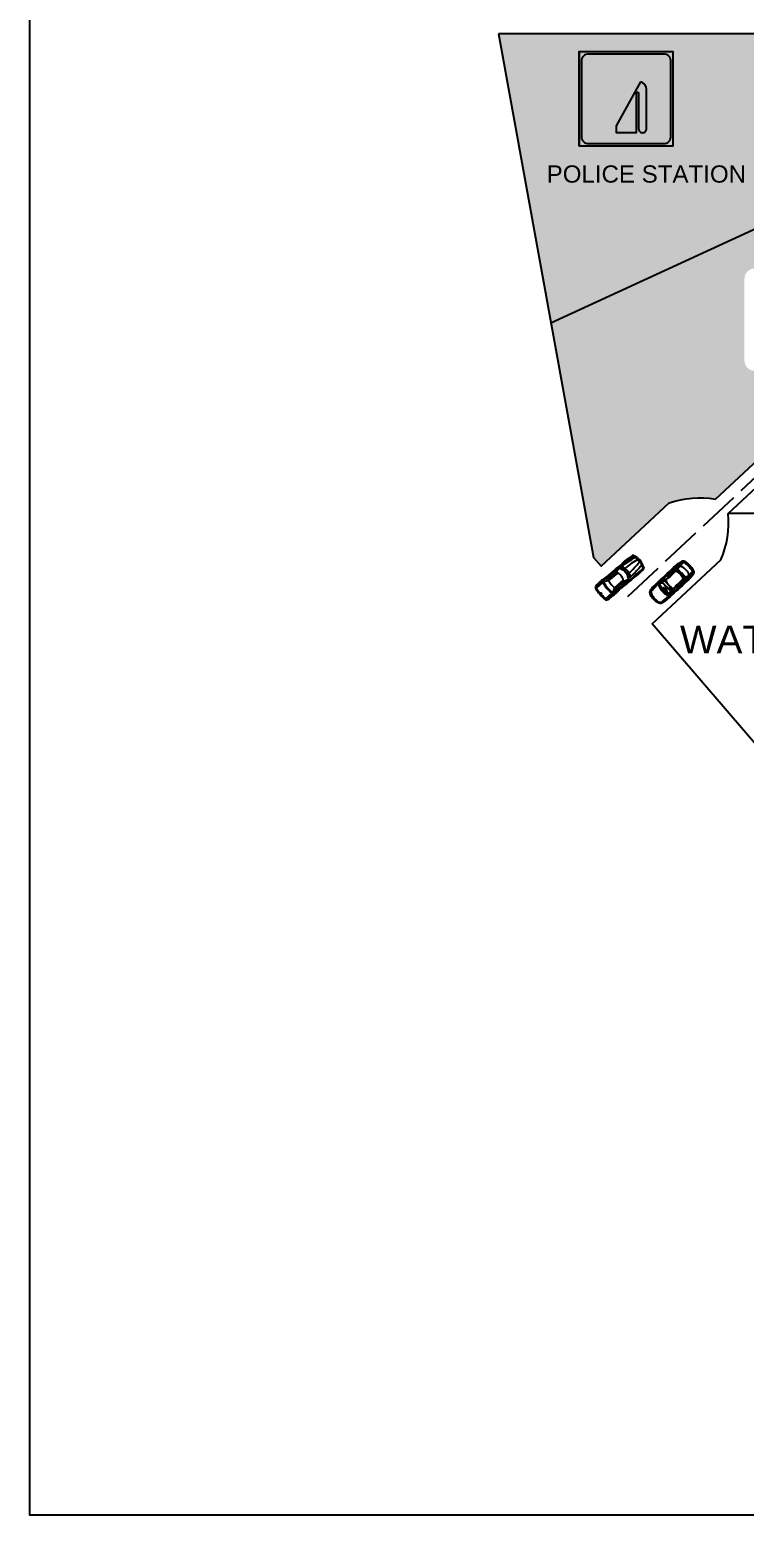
# Model space of a CAD drawing. Header units: metres. Extents: x 368 to 3789, y -155 to 1148.
# Drawn here: x 639.1 to 804.9, y 398.7 to 743.3 of the extents above; entities that cross this region are included whole.
import ezdxf

# ---------------------------------------------------------------- set-up
doc = ezdxf.new("R2010")
doc.units = ezdxf.units.M
doc.linetypes.add('ACAD_ISO02W100', pattern=[15, 12, -3])
doc.layers.add('freecads.com', color=7, linetype='Continuous')
doc.styles.get("Standard").update_dxf_attribs({"font": 'arial.ttf'})

# ---------------------------------------------------------------- blocks, each defined once
blk = doc.blocks.new('background')
h = blk.add_hatch(color=256)
h.dxf.hatch_style = 1
edge = h.paths.add_edge_path(flags=16)
edge.add_line((-180, 5), (-20, 5))
edge.add_arc((-20, 20), 15, 270, 360)
edge.add_line((-5, 20), (-5, 180))
edge.add_arc((-20, 180), 15, 0, 90)
edge.add_line((-20, 195), (-180, 195))
edge.add_arc((-180, 180), 15, 90, 180)
edge.add_line((-195, 180), (-195, 20))
edge.add_arc((-180, 20), 15, 180, 270)
h.paths.add_polyline_path([(-200, 0), (0, 0), (0, 200), (-200, 200)])
at = {"true_color": 0xddd5c5}
h = blk.add_hatch(color=254, dxfattribs=at)
h.dxf.hatch_style = 1
edge = h.paths.add_edge_path()
edge.add_line((-180, 5), (-20, 5))
edge.add_arc((-20, 20), 15, 270, 360)
edge.add_line((-5, 20), (-5, 180))
edge.add_arc((-20, 180), 15, 0, 90)
edge.add_line((-20, 195), (-180, 195))
edge.add_arc((-180, 180), 15, 90, 180)
edge.add_line((-195, 180), (-195, 20))
edge.add_arc((-180, 20), 15, 180, 270)
blk.add_lwpolyline([(-200, 0), (0, 0), (0, 200), (-200, 200)], close=True)
blk.add_lwpolyline([(-180, 5), (-20, 5, 0.414214), (-5, 20), (-5, 180, 0.414214), (-20, 195), (-180, 195, 0.414214), (-195, 180), (-195, 20, 0.414214)], format="xyb", close=True)

msp = doc.modelspace()

# ---------------------------------------------------------------- hatches: boundary and pattern name
at = {"true_color": 0x00b699}
h = msp.add_hatch(color=122, dxfattribs=at)
h.dxf.hatch_style = 1
h.paths.add_polyline_path([(927.71, 732.97, -0.283156), (910.6, 732.86), (865.73, 691.11, 0.343148), (959.92, 681.4)])
h.paths.add_polyline_path([(929.36, 692.49), (903.76, 692.49), (903.76, 718.09), (929.36, 718.09)], flags=16)
h.paths.add_polyline_path([(928.72, 695.05, -0.414214), (926.8, 693.13), (906.32, 693.13, -0.414214), (904.4, 695.05), (904.4, 715.53, -0.414214), (906.32, 717.45), (926.8, 717.45, -0.414214), (928.72, 715.53)], flags=0)
h.paths.add_polyline_path([(925.86, 698.22), (907.26, 698.22), (907.26, 712.36), (925.86, 712.36)], flags=0)
h.paths.add_polyline_path([(924.84, 699.97), (919.52, 705.29), (924.84, 710.61)], flags=0)
h.paths.add_polyline_path([(924.11, 699.24), (909.01, 699.24), (914.9, 705.14, 0.755203), (917.77, 703.54), (918.79, 704.57)], flags=0)
h.paths.add_polyline_path([(1052.37, 742.35), (1000.06, 742.35, -0.131841), (986.95, 702.4), (1040.35, 666.29)])
h.paths.add_polyline_path([(1015.32, 698.58), (1015.32, 722.55), (1039.45, 722.55), (1039.45, 698.58)], flags=16)
h.paths.add_polyline_path([(1030.47, 706.97), (1030.98, 707.18), (1031.13, 707.3)], flags=0)
h.paths.add_polyline_path([(1028.78, 704.15), (1028.75, 704.02), (1028.87, 703.86)], flags=0)
h.paths.add_polyline_path([(1032.02, 705.85), (1031.93, 706.19), (1032.12, 706.24), (1032.1, 706.37), (1032.12, 706.24), (1032.45, 706.32), (1032.14, 705.77)], flags=0)
h.paths.add_polyline_path([(1030.21, 706.24), (1030.19, 706.19), (1030.22, 706.19)], flags=0)
h.paths.add_polyline_path([(1025.18, 703.71), (1025.15, 703.67), (1025.24, 703.72)], flags=0)
h.paths.add_polyline_path([(1027.32, 704.9), (1027.71, 705.59), (1027.6, 705.59)], flags=0)
h.paths.add_polyline_path([(1026.61, 705.29), (1027.19, 705.59), (1025.84, 704.48), (1026.08, 705.37)], flags=0)
h.paths.add_polyline_path([(1025.21, 706.15), (1024.74, 706.15), (1026.03, 706.8)], flags=0)
h.paths.add_polyline_path([(1024.83, 708.13), (1024.68, 708.14), (1024.62, 708.09)], flags=0)
h.paths.add_polyline_path([(1024.74, 707.61), (1024.78, 707.82), (1024.8, 707.91), (1026.34, 708.31), (1024.65, 706.93), (1024.75, 707.61)], flags=0)
h.paths.add_polyline_path([(1027.02, 709.25), (1026.45, 708.39), (1026.85, 708.78)], flags=0)
h.paths.add_polyline_path([(1025, 706.8), (1024.61, 706.63), (1024.6, 706.62), (1025.12, 706.68), (1025.19, 706.74)], flags=0)
h.paths.add_polyline_path([(1031.95, 708.52), (1031.36, 709.08), (1030.94, 709.08), (1030.85, 709.06), (1031.28, 708.52), (1031.82, 708.44)], flags=0)
h.paths.add_polyline_path([(1028.23, 711.88), (1028.23, 711.57), (1028.97, 712.12)], flags=0)
h.paths.add_polyline_path([(1025.77, 713.03), (1025.7, 712.81), (1026.37, 713.07)], flags=0)
h.paths.add_polyline_path([(1029.54, 713.52), (1029.5, 713.74), (1028.82, 713.25)], flags=0)
h.paths.add_polyline_path([(1028.53, 711.95), (1028.72, 712.6), (1028.49, 712.4)], flags=0)
h.paths.add_polyline_path([(1028.57, 710.65), (1028.47, 710.61), (1028.59, 710.51)], flags=0)
h.paths.add_polyline_path([(1030.25, 711.1), (1030.46, 710.47), (1031.07, 710.37)], flags=0)
h.paths.add_polyline_path([(1025.66, 709.55), (1025.6, 709.54), (1025.23, 709.32), (1025.66, 709), (1026.2, 709.59), (1025.1, 708.72), (1025.11, 708.72)], flags=0)
h.paths.add_polyline_path([(1029.69, 711.23), (1031.2, 711.32), (1031.28, 711.27), (1032.02, 711.05), (1032.53, 710.97), (1030.5, 710.57)], flags=0)
h.paths.add_polyline_path([(1030.44, 712.44), (1030.37, 712.48), (1030.42, 712.44)], flags=0)
h.paths.add_polyline_path([(1025.75, 710.11), (1025.82, 710.42), (1025.51, 710.3), (1025.3, 709.97), (1025.56, 710.64), (1025.37, 710.56), (1025.11, 710.15), (1024.47, 709.91), (1024.5, 709.94), (1024.91, 710.97), (1023.88, 710.24), (1024.22, 710.84), (1024.22, 710.89), (1024.35, 710.67), (1024.49, 710.67), (1026.34, 711.99), (1026.23, 711.2)], flags=0)
h.paths.add_polyline_path([(1031.62, 714.6), (1031.15, 714.74), (1031.03, 714.6), (1030.99, 714.78), (1030.7, 714.87), (1030.17, 714.29), (1030.17, 714.73), (1029.46, 714.67), (1028.2, 713.86), (1029, 715.37), (1029.84, 715.12), (1030.74, 715.93), (1030.99, 714.78), (1031.15, 714.74), (1031.18, 714.78)], flags=0)
h.paths.add_polyline_path([(1025.96, 714.15), (1026.04, 714.58), (1025.98, 714.57), (1025.81, 714.3)], flags=0)
h.paths.add_polyline_path([(1027.97, 715.57), (1027.92, 715.51), (1027.91, 715.49), (1027.95, 715.42)], flags=0)
h.paths.add_polyline_path([(1028.76, 716.79), (1029.66, 716.17), (1029.37, 717.12), (1030.41, 716.06), (1030.31, 716.49), (1030.83, 716.42), (1030.62, 716.31), (1029.56, 715.06)], flags=0)
h.paths.add_polyline_path([(1027.86, 715.98), (1027.55, 715.94), (1026.21, 715.66), (1026.35, 715.87), (1026.44, 716.35), (1026.91, 716.56), (1027.08, 716.95), (1027.05, 716.91), (1027.45, 716.46), (1028.23, 716.68), (1028.34, 717.5), (1028.5, 716.06), (1028.14, 716.01), (1028.09, 715.71)], flags=0)
h.paths.add_polyline_path([(1030.02, 717.76), (1029.61, 717.99), (1029.46, 717.72), (1029.27, 718.24), (1029.37, 718.2), (1031.05, 717.93), (1030.95, 717.91), (1030.42, 717.1), (1030.4, 717.21)], flags=0)
h.paths.add_polyline_path([(747.86, 742.35), (760.05, 675.31), (844.74, 714.33, -0.089486), (838.07, 742.35)])
h.paths.add_polyline_path([(788.43, 716.37), (766.57, 716.37), (766.57, 738.23), (788.43, 738.23)], flags=16)
h.paths.add_polyline_path([(787.88, 718.56, -0.414214), (786.24, 716.92), (768.76, 716.92, -0.414214), (767.12, 718.56), (767.12, 736.04, -0.414214), (768.76, 737.68), (786.24, 737.68, -0.414214), (787.88, 736.04)], flags=0)
h.paths.add_polyline_path([(782.23, 720.36, -0.414214), (781.32, 719.45), (779.89, 719.45), (779.89, 719.51), (775.18, 719.51), (775.18, 721.02), (780.83, 731.24, -0.346467), (782.23, 729.47)], flags=0)
h.paths.add_polyline_path([(899.34, 680.38), (940.22, 680.38), (940.22, 686.59), (899.34, 686.59)], flags=24)
h.paths.add_polyline_path([(1012.68, 726.34), (1031.45, 726.34), (1031.45, 732.34), (1012.68, 732.34)], flags=24)
h.paths.add_polyline_path([(758.03, 706.75), (807.92, 706.75), (807.92, 712.96), (758.03, 712.96)], flags=24)
h = msp.add_hatch(color=256)
h.dxf.hatch_style = 1
edge = h.paths.add_edge_path()
edge.add_line((780.83, 731.24), (775.18, 721.02))
edge.add_line((775.18, 721.02), (775.18, 719.51))
edge.add_line((775.18, 719.51), (779.89, 719.51))
edge.add_line((779.89, 719.51), (779.89, 728.57))
edge.add_arc((780.15, 728.56), 0.258, 3.8041, 176.1959, ccw=False)
edge.add_line((780.41, 728.57), (780.41, 720.36))
edge.add_arc((781.32, 720.36), 0.911, 180, 270)
edge.add_line((781.32, 719.45), (781.32, 719.45))
edge.add_arc((781.32, 720.36), 0.909, 270, 360)
edge.add_line((782.23, 720.36), (782.23, 729.47))
edge.add_arc((780.4, 729.47), 1.82, 0, 76.438)
at = {"true_color": 0xb6b7b4}
h = msp.add_hatch(color=253, dxfattribs=at)
h.dxf.hatch_style = 1
h.paths.add_polyline_path([(760.05, 675.31), (769.95, 620.86), (771.69, 618.86), (787.47, 633.54, -0.129683), (798.24, 634.42), (849.16, 681.78), (859.67, 691.56, -0.084541), (844.74, 714.33)])
h.paths.add_polyline_path([(804.96, 666.57), (804.96, 685.58, -0.414214), (807.34, 687.95), (826.35, 687.95, -0.414214), (828.72, 685.58), (828.72, 666.57, -0.414214), (826.35, 664.19), (807.34, 664.19, -0.414214)], flags=16)
h.paths.add_polyline_path([(807.34, 667.76), (807.34, 684.39, -0.414214), (808.53, 685.58), (825.16, 685.58, -0.414214), (826.35, 684.39), (826.35, 667.76, -0.414214), (825.16, 666.57), (808.53, 666.57, -0.414214)], flags=0)
h.paths.add_polyline_path([(814.06, 683.28), (814.06, 679.95), (815.01, 679.95), (815.01, 683.28)], flags=0)
h.paths.add_polyline_path([(813.58, 683.28), (813.58, 679.95), (812.16, 677.58), (815.48, 677.58), (815.48, 683.28)], flags=0)
h.paths.add_polyline_path([(806.39, 688.3), (856.32, 688.3), (856.32, 696.06), (806.39, 696.06)], flags=24)

# ---------------------------------------------------------------- linework, layer by layer
at = {"linetype": 'ACAD_ISO02W100', "ltscale": 0.8}
msp.add_line((777.9, 611.87), (908.91, 734.04), dxfattribs=at)
msp.add_line((760.05, 675.31), (844.74, 714.33))
for points in [[(2219.89, 1085.16), (2803.98, 1085.16), (2803.98, 398.67), (639.14, 398.67), (639.14, 1085.16), (1370.61, 1085.16)], [(991.37, 631.06), (801.16, 631.06), (815.44, 644.33), (983.08, 644.33), (1015.72, 592.09), (945.89, 592.09), (945.89, 631.06)]]:
    msp.add_lwpolyline(points)
msp.add_lwpolyline([(798.24, 634.42), (849.16, 681.78), (859.67, 691.56, -0.175354), (838.07, 742.35), (747.86, 742.35)], format="xyb")
at = {"elevation": 845.66}
for points in [[(747.86, 742.35), (769.95, 620.86), (771.69, 618.86), (787.47, 633.54, -0.129696), (798.24, 634.42)], [(957.08, 539), (897.06, 505.15), (811.27, 573.15), (783.55, 605.52), (799.51, 620.38, 0.129696), (801.16, 631.06), (801.16, 631.06)]]:
    msp.add_lwpolyline(points, format="xyb", dxfattribs=at)
msp.add_lwpolyline([(766.57, 716.37), (788.43, 716.37), (788.43, 738.23), (766.57, 738.23)], close=True)
msp.add_lwpolyline([(780.83, 731.24), (775.18, 721.02), (775.18, 719.51), (779.89, 719.51), (779.89, 728.57, -0.935717), (780.41, 728.57), (780.41, 720.36, 0.414214), (781.32, 719.45), (781.32, 719.45, 0.414214), (782.23, 720.36), (782.23, 729.47, 0.346467)], format="xyb", close=True)
at = {"layer": 'freecads.com'}
for p, q in [((775.47, 617.27), (773.45, 615.57)), ((775.26, 617.59), (775.76, 618.36)), ((776.07, 618.3), (776.82, 618.06)), ((776.45, 618.79), (776.13, 618.51)), ((776.55, 618.74), (776.28, 618.51)), ((776.64, 618.7), (776.37, 618.47)), ((776.81, 618.58), (776.58, 618.38)), ((776.97, 618.45), (776.78, 618.28)), ((777.06, 618.37), (776.85, 618.18)), ((777.13, 618.29), (776.94, 618.12)), ((777.7, 619.73), (778.18, 620.02)), ((778.1, 617.18), (777.9, 617.01)), ((778.16, 617.1), (777.95, 616.91)), ((778.23, 617), (778.04, 616.83)), ((780.93, 617.69), (781.42, 618.25)), ((781.17, 617.82), (781.61, 618.36)), ((789.45, 618.24), (790.43, 617.2)), ((791.29, 616.27), (790.32, 617.31)), ((791.03, 619.7), (791.2, 619.76)), ((792.86, 617.74), (792.92, 617.9)), ((772.04, 615.03), (770.64, 613.76)), ((776.85, 615.63), (774.78, 613.88)), ((777.98, 616.1), (777.85, 616.87)), ((778.29, 616.91), (778.07, 616.72)), ((778.33, 616.82), (778.11, 616.62)), ((778.38, 616.72), (778.15, 616.52)), ((778.44, 616.63), (778.17, 616.4)), ((778.5, 616.43), (778.17, 616.15)), ((778.46, 616.54), (778.19, 616.31)), ((785.66, 615.52), (785.59, 615.8)), ((785.59, 615.46), (785.66, 615.52)), ((785.64, 615.46), (785.59, 615.46)), ((785.88, 615.23), (786.63, 614.29)), ((787.19, 616.32), (787.54, 616.66)), ((787.63, 613.7), (787.46, 613.55)), ((789.21, 614.15), (789.57, 614.47)), ((774.11, 612.51), (772.79, 611.38)), ((787.93, 613.41), (787.75, 613.24))]:
    msp.add_line(p, q, dxfattribs=at)
for points in [[(781.15, 619.15, -0.03528), (778.56, 616.48, 0.164479), (776.46, 618.91, -0.003203), (779.59, 620.95)], [(781.45, 618.51, 0.056777), (780.52, 620.23, 0.066296), (779.29, 621.2)], [(777.12, 615.47), (777.99, 615.78, 0.344519), (777.79, 616.97), (776.75, 618.12, 0.327553), (775.71, 618.31)], [(771.62, 615.3, 0.10394), (770.38, 614.1, 0.277319), (770.38, 613.82)], [(772.36, 615.09, 0.108024), (774.21, 612.87, 0.392166), (774.74, 612.96)], [(775.64, 614.1), (775.89, 613.81), (774.97, 613.1, -0.781305), (774.93, 613.13), (775.26, 613.85), (776.89, 615.18), (777.82, 615.47)]]:
    msp.add_lwpolyline(points, format="xyb", dxfattribs=at)
for points in [[(779.32, 621.33), (780.05, 620.87), (780.27, 620.5)], [(780.18, 620.67), (780.73, 620.3), (781.07, 619.65)], [(775.36, 617.98), (774.97, 617.2), (773.92, 616.29), (773.73, 616.6), (775.36, 618.01), (775.43, 617.92)], [(775.58, 618.15), (775.1, 618.36), (775.05, 618.27), (775.41, 617.95)], [(781.65, 618.58), (781.25, 619.49), (780.82, 619.79)], [(777.72, 615.38), (775.95, 613.85), (775.67, 614.19)]]:
    msp.add_lwpolyline(points, dxfattribs=at)
for points in [[(777.27, 617.8), (776.46, 618.23), (777.22, 617.71, 1.469631)], [(777.97, 616.5), (777.65, 617.36, 1.469631), (777.56, 617.32)], [(773.86, 616.27), (773.59, 616.06), (772.98, 615.84, -0.82026), (772.96, 615.88), (773.68, 616.54)]]:
    msp.add_lwpolyline(points, format="xyb", close=True, dxfattribs=at)
for centre, radius, start, end in [((836.25, 545.58), 94.94, 127.1982, 129.9963), ((829.52, 553.01), 84.8, 126.6044, 129.6969), ((780.43, 616.02), 5.2, 114.4708, 139.146), ((790.51, 602.76), 20.46, 120.1265, 130.4055), ((778.51, 620.76), 0.29, 117.4136, 190.0097), ((779.06, 620.93), 0.349, 47.9698, 136.4781), ((779.1, 620.93), 0.456, 61.5351, 119.0291), ((836.25, 545.58), 94.94, 130.087, 133.7877), ((829.52, 553.01), 84.8, 129.8281, 133.9606), ((721.65, 681.35), 86.98, 306.1794, 313.0026), ((710.63, 694.38), 103.86, 306.9412, 312.8791), ((774.95, 617.22), 0.0266, 310.91, 333.4735), ((775.37, 617.53), 0.125, 138.4472, 242.9068), ((774.29, 614.89), 2.72, 14.5237, 67.9897), ((776.1, 617.02), 1.29, 69.0851, 108.2862), ((735.96, 660.66), 60.55, 314.2002, 317.6499), ((776.93, 620.64), 5.01, 300.6295, 323.4842), ((780.91, 618.09), 0.369, 278.4159, 314.5366), ((781.21, 618.41), 0.267, 318.8574, 35.8587), ((781.43, 618.5), 0.235, 306.0868, 34.8313), ((779.35, 619.1), 10.42, 210.5842, 230.0948), ((770.97, 613.93), 0.418, 156.8017, 200.2444), ((770.97, 613.93), 0.418, 142.4455, 147.7533), ((779.82, 619.91), 11.1, 214.1155, 230.3328), ((775.45, 612.18), 4.93, 116.107, 140.9145), ((772.09, 614.92), 0.127, 0.5627, 142.7355), ((778.74, 618.61), 7.51, 209.3971, 231.7607), ((773.43, 613.59), 1.89, 87.1433, 125.3423), ((772.9, 615.17), 0.538, 129.2351, 187.0609), ((778.78, 618.5), 6.1, 208.8643, 229.4876), ((771.73, 614.42), 3.11, 328.9442, 349.6589), ((777.07, 615.63), 0.158, 201.8592, 281.4174), ((777.76, 615.69), 0.25, 276.1608, 16.6442), ((777.23, 616.27), 0.838, 323.1635, 35.2777), ((772.83, 611.28), 0.248, 212.6723, 303.8032), ((772.89, 611.63), 0.307, 231.4072, 309.6306), ((771.72, 614.38), 3.56, 288.5001, 318.3898), ((774.01, 612.61), 0.14, 312.4353, 84.1832), ((771.74, 616.71), 5.36, 299.5795, 321.4064)]:
    msp.add_arc(centre, radius, start, end, dxfattribs=at)
for centre, major_axis, ratio, start_param, end_param in [((780.4, 620.13), (0.087, -0.101), 0.535211, 1.570796326692504, 7.85398163387209), ((785.74, 615.01), (-0.0747, 0.0803), 0.983266, 4.712389, 10.995574), ((771.68, 612.62), (0.078, -0.09), 0.555034, 4.712389, 10.995574), ((787.79, 612.8), (-0.0747, 0.0803), 0.983266, 4.712389, 10.995574)]:
    msp.add_ellipse(centre, major_axis=major_axis, ratio=ratio, start_param=start_param, end_param=end_param, dxfattribs=at)
for points, knots in [([(785.67, 615.6), (786.3, 616.19), (786.93, 616.77), (787.55, 617.36), (787.81, 617.6), (788.21, 617.96), (788.82, 618.46), (789.17, 618.75), (789.37, 618.9), (789.52, 619.03), (789.77, 619.22), (790.1, 619.48), (790.37, 619.65), (790.62, 619.75), (790.83, 619.83), (790.92, 619.77), (790.9, 619.75), (790.71, 619.6), (790.4, 619.31), (789.94, 618.9), (789.59, 618.42), (789.21, 617.91), (788.71, 617.39), (788.07, 616.84), (787.54, 616.34), (787.13, 616), (786.9, 615.82), (786.68, 615.68), (786.54, 615.6), (786.49, 615.57), (786.03, 615.32), (785.57, 615.07), (785.11, 614.83)], [0, 0, 0, 0, 1, 1, 1, 1.404276, 1.633383, 1.932625, 1.932625, 1.932625, 2.160423, 2.304573, 2.432307, 2.518969, 2.64224, 2.64224, 2.64224, 2.666216, 2.932493, 3.144317, 3.383321, 3.633364, 3.884206, 4.232701, 4.618122, 4.740904, 4.855047, 4.970618, 5.043943, 5.043943, 5.043943, 6.043943, 6.043943, 6.043943, 6.043943]), ([(789.29, 618.65), (789.28, 618.6), (789.26, 618.5), (789.14, 618.33), (789.05, 618.12), (788.88, 617.86), (788.67, 617.58), (788.31, 617.19), (787.85, 616.79), (787.42, 616.39), (787.05, 616.06), (786.63, 615.75), (785.98, 615.45), (785.5, 615.19), (785.22, 615.04)], [0, 0, 0, 0, 0.05975, 0.126928, 0.230034, 0.336675, 0.482225, 0.641324, 0.954906, 1.203173, 1.330375, 1.542773, 1.802261, 2.175545, 2.175545, 2.175545, 2.175545]), ([(785.59, 615.8), (786.89, 617.03), (788.2, 618.25), (789.51, 619.47), (789.55, 619.48), (789.67, 619.55), (789.88, 619.66), (790.11, 619.83), (790.34, 619.98), (790.54, 620.1), (790.74, 620.12), (790.92, 620.1), (791.15, 619.99), (791.41, 619.83), (791.62, 619.67), (791.72, 619.57), (791.75, 619.54), (791.94, 619.39), (792.1, 619.2), (792.27, 619.02), (792.43, 618.84), (792.61, 618.66), (792.75, 618.47), (792.77, 618.44), (792.87, 618.33), (793.02, 618.1), (793.15, 617.84), (793.24, 617.6), (793.26, 617.41), (793.22, 617.22), (793.09, 617.03), (792.92, 616.81), (792.73, 616.59), (792.6, 616.39), (792.53, 616.28), (792.52, 616.23), (791.2, 615.02), (789.89, 613.8), (788.57, 612.59)], [0, 0, 0, 0, 1, 1, 1, 1.056668, 1.14946, 1.28161, 1.392935, 1.481686, 1.542967, 1.622845, 1.69797, 1.833643, 1.965665, 2.00577, 2.00577, 2.00577, 2.289259, 2.289259, 2.289259, 2.572747, 2.572747, 2.572747, 2.612852, 2.744875, 2.880547, 2.955673, 3.03555, 3.096831, 3.185582, 3.296907, 3.429057, 3.521849, 3.578517, 3.578517, 3.578517, 4.578517, 4.578517, 4.578517, 4.578517]), ([(785.62, 615.72), (786.42, 616.46), (787.22, 617.2), (788.03, 617.94), (788.15, 618.06), (788.38, 618.26), (788.77, 618.58), (789.19, 618.91), (789.62, 619.24), (789.98, 619.53), (790.26, 619.74), (790.51, 619.84), (790.74, 619.85), (790.91, 619.78), (791.24, 619.57), (791.62, 619.25), (791.93, 618.93), (792.04, 618.81), (792.15, 618.69), (792.44, 618.36), (792.74, 617.96), (792.92, 617.61), (792.99, 617.44), (792.96, 617.21), (792.84, 616.96), (792.61, 616.7), (792.3, 616.36), (791.94, 615.95), (791.57, 615.57), (791.23, 615.2), (791.01, 614.98), (790.89, 614.87), (790.09, 614.12), (789.29, 613.37), (788.49, 612.63)], [0, 0, 0, 0, 1, 1, 1, 1.198873, 1.363323, 1.587433, 1.823543, 2.004622, 2.129816, 2.230113, 2.320655, 2.388577, 2.443334, 2.771447, 2.958652, 2.958652, 2.958652, 3.145857, 3.473971, 3.528728, 3.59665, 3.687191, 3.787489, 3.912683, 4.093762, 4.329872, 4.553981, 4.718432, 4.917305, 4.917305, 4.917305, 5.917305, 5.917305, 5.917305, 5.917305]), ([(785.81, 615.36), (785.75, 615.4), (785.7, 615.43), (785.64, 615.46), (786.18, 615.96), (786.72, 616.46), (787.26, 616.96), (787.49, 617.16), (787.72, 617.36), (787.95, 617.56), (788.06, 617.67), (788.31, 617.87), (788.58, 618.13), (788.92, 618.38), (789.2, 618.6), (789.47, 618.78), (789.58, 618.82), (789.63, 618.85), (789.76, 618.89), (790.02, 618.92), (790.32, 618.85), (790.58, 618.73), (790.71, 618.63), (790.75, 618.6), (790.85, 618.53), (791.04, 618.38), (791.2, 618.19), (791.28, 618.1), (791.36, 618.01), (791.54, 617.84), (791.67, 617.64), (791.74, 617.54), (791.77, 617.49), (791.85, 617.36), (791.95, 617.09), (792.01, 616.78), (791.95, 616.53), (791.9, 616.41), (791.87, 616.35), (791.83, 616.25), (791.63, 615.99), (791.39, 615.72), (791.11, 615.4), (790.84, 615.15), (790.61, 614.92), (790.5, 614.82), (790.29, 614.6), (790.07, 614.39), (789.85, 614.18), (789.31, 613.67), (788.77, 613.17), (788.23, 612.67), (788.23, 612.65), (788.23, 612.64), (788.23, 612.62), (788.25, 612.64), (788.28, 612.66), (788.3, 612.68), (788.39, 612.65), (788.48, 612.62), (788.57, 612.59), (788.57, 612.57), (788.55, 612.5), (788.43, 612.42), (788.3, 612.48), (788.15, 612.47), (788.14, 612.61), (788.2, 612.67), (788.23, 612.67), (788.21, 612.73), (788.18, 612.78), (788.15, 612.84)], [0, 0, 0, 0, 1, 1, 1, 2, 2, 2, 3, 3, 3, 3.178302, 3.378717, 3.431954, 3.676237, 3.807718, 3.807718, 3.807718, 3.879793, 3.965847, 4.103527, 4.233964, 4.291948, 4.291948, 4.291948, 4.432327, 4.572794, 4.572794, 4.572794, 4.713262, 4.853641, 4.853641, 4.853641, 4.911625, 5.042061, 5.179742, 5.265795, 5.33787, 5.33787, 5.33787, 5.469351, 5.713635, 5.766871, 5.967287, 6.145589, 6.145589, 6.145589, 7.145589, 7.145589, 7.145589, 8.145589, 8.145589, 8.145589, 9.145589, 9.145589, 9.145589, 10.145589, 10.145589, 10.145589, 11.145589, 11.145589, 11.145589, 11.170453, 11.230215, 11.281836, 11.335657, 11.370109, 11.413773, 11.413773, 11.413773, 12.413773, 12.413773, 12.413773, 12.413773]), ([(786.89, 617.03), (786.93, 617.02), (787.02, 617.01), (787.11, 616.96), (787.18, 616.92), (787.2, 616.9)], [1.808086, 1.808086, 1.808086, 1.808086, 2.918874, 4.131288, 5.10151, 5.10151, 5.10151, 5.10151]), ([(787.27, 616.97), (787.35, 616.94), (787.48, 616.85), (787.64, 616.76), (787.72, 616.7), (787.73, 616.68)], [0, 0, 0, 0, 2.528586, 4.711885, 5.408215, 5.408215, 5.408215, 5.408215]), ([(788.37, 612.68), (789.01, 613.27), (789.64, 613.85), (790.27, 614.44), (790.53, 614.67), (790.91, 615.05), (791.46, 615.63), (791.77, 615.95), (791.94, 616.14), (792.08, 616.28), (792.29, 616.52), (792.57, 616.83), (792.76, 617.08), (792.88, 617.33), (792.97, 617.53), (792.92, 617.62), (792.9, 617.61), (792.73, 617.42), (792.42, 617.14), (791.98, 616.7), (791.47, 616.39), (790.94, 616.05), (790.38, 615.59), (789.79, 615), (789.26, 614.5), (788.89, 614.12), (788.68, 613.9), (788.54, 613.69), (788.44, 613.56), (788.4, 613.51), (788.13, 613.07), (787.85, 612.63), (787.57, 612.19)], [0, 0, 0, 0, 1, 1, 1, 1.404276, 1.633383, 1.932625, 1.932625, 1.932625, 2.160423, 2.304573, 2.432307, 2.518969, 2.64224, 2.64224, 2.64224, 2.666216, 2.932493, 3.144317, 3.383321, 3.633364, 3.884206, 4.232701, 4.618122, 4.740904, 4.855047, 4.970618, 5.043943, 5.043943, 5.043943, 6.043943, 6.043943, 6.043943, 6.043943]), ([(788.36, 617.67), (788.24, 617.55), (788.12, 617.43), (787.99, 617.32), (787.96, 617.29), (787.9, 617.21), (787.9, 617.05), (787.94, 616.94), (787.97, 616.9)], [0, 0, 0, 0, 1, 1, 1, 1.048663, 1.114452, 1.177772, 1.177772, 1.177772, 1.177772]), ([(788.78, 618.12), (788.73, 618.09), (788.62, 618.03), (788.45, 617.98), (788.31, 617.89), (788.28, 617.77), (788.34, 617.71), (788.39, 617.65), (788.46, 617.66), (788.55, 617.63), (788.64, 617.64), (788.68, 617.61)], [0, 0, 0, 0, 0.0655106, 0.1550445, 0.2094604, 0.2438604, 0.287164, 0.3001388, 0.3275984, 0.3616951, 0.4200969, 0.4200969, 0.4200969, 0.4200969]), ([(788.65, 618.67), (788.68, 618.63), (788.76, 618.56), (788.77, 618.41), (788.8, 618.13), (788.79, 617.88), (788.75, 617.69)], [0, 0, 0, 0, 0.0597371, 0.1139981, 0.1672498, 0.3938869, 0.3938869, 0.3938869, 0.3938869]), ([(788.84, 618.32), (788.84, 618.26), (788.85, 618.08), (788.84, 617.9), (788.82, 617.79)], [0, 0, 0, 0, 1.868162, 5.271297, 5.271297, 5.271297, 5.271297]), ([(789.1, 618.24), (789.06, 618.21), (789, 618.14), (788.9, 618.16), (788.85, 618.14), (788.88, 618.16), (788.95, 618.13), (789, 618.11), (789.03, 618.09)], [0, 0, 0, 0, 0.053549, 0.106057, 0.106057, 0.106057, 1.090007, 1.877749, 1.877749, 1.877749, 1.877749]), ([(789.06, 617.76), (789.1, 617.75), (789.19, 617.7), (789.35, 617.59), (789.6, 617.43), (789.89, 617.16), (790.09, 616.95), (790.2, 616.83)], [0, 0, 0, 0, 0.0451009, 0.1211996, 0.2308505, 0.385263, 0.5739042, 0.5739042, 0.5739042, 0.5739042]), ([(789.51, 617.51), (789.46, 617.57), (789.39, 617.66), (789.29, 617.76), (789.3, 617.85), (789.39, 617.9), (789.44, 617.98), (789.5, 617.99), (789.55, 617.98), (789.68, 617.87), (789.78, 617.76), (789.88, 617.63), (789.87, 617.59), (789.83, 617.54), (789.77, 617.49), (789.72, 617.43), (789.64, 617.39), (789.58, 617.45), (789.54, 617.48), (789.51, 617.51)], [0, 0, 0, 0, 0.0969044, 0.1295913, 0.1506192, 0.1985921, 0.2360698, 0.2557908, 0.2719711, 0.2929882, 0.44406, 0.4519132, 0.4720918, 0.4918599, 0.5228758, 0.5707096, 0.5892096, 0.6145759, 0.654681, 0.654681, 0.654681, 0.654681]), ([(789.38, 619.34), (789.39, 619.34), (789.45, 619.34), (789.57, 619.39), (789.74, 619.51), (789.99, 619.65), (790.21, 619.81), (790.39, 619.94), (790.57, 619.99), (790.74, 619.96), (790.93, 619.9), (791.11, 619.81), (791.3, 619.69), (791.41, 619.6), (791.48, 619.55), (791.58, 619.47), (791.81, 619.26), (792.02, 619.05), (792.14, 618.92)], [0, 0, 0, 0, 0.021921, 0.057212, 0.152254, 0.271887, 0.389401, 0.47101, 0.534634, 0.59867, 0.673312, 0.758696, 0.835134, 0.929373, 0.929373, 0.929373, 1.079659, 1.281643, 1.281643, 1.281643, 1.281643]), ([(789.73, 617.44), (789.73, 617.44), (789.88, 617.27), (790.02, 617.11), (790.15, 616.96)], [11.235438, 11.235438, 11.235438, 11.235438, 11.552536, 17.586883, 17.586883, 17.586883, 17.586883]), ([(790.78, 615.91), (790.77, 615.95), (790.73, 616.05), (790.63, 616.22), (790.48, 616.47), (790.24, 616.78), (790.04, 617), (789.93, 617.12)], [0, 0, 0, 0, 0.0451009, 0.1211996, 0.2308505, 0.385263, 0.5739042, 0.5739042, 0.5739042, 0.5739042]), ([(790.51, 616.6), (790.5, 616.61), (790.35, 616.76), (790.2, 616.91), (790.05, 617.06)], [11.235438, 11.235438, 11.235438, 11.235438, 11.552536, 17.586883, 17.586883, 17.586883, 17.586883]), ([(792.38, 616.11), (792.37, 616.13), (792.38, 616.18), (792.44, 616.3), (792.57, 616.47), (792.73, 616.7), (792.9, 616.91), (793.05, 617.08), (793.11, 617.26), (793.1, 617.43), (793.05, 617.62), (792.97, 617.81), (792.87, 618.01), (792.78, 618.13), (792.74, 618.19), (792.67, 618.3), (792.48, 618.54), (792.27, 618.77), (792.16, 618.9)], [0, 0, 0, 0, 0.021921, 0.057212, 0.152254, 0.271887, 0.389401, 0.47101, 0.534634, 0.59867, 0.673312, 0.758696, 0.835134, 0.929373, 0.929373, 0.929373, 1.079659, 1.281643, 1.281643, 1.281643, 1.281643]), ([(788.43, 612.45), (788.25, 612.29), (787.88, 611.95), (787.31, 611.42), (786.84, 610.99), (786.55, 610.74), (786.47, 610.69), (786.39, 610.62), (786.21, 610.52), (785.95, 610.38), (785.69, 610.29), (785.44, 610.24), (785.15, 610.3), (784.68, 610.44), (784.28, 610.84), (783.97, 611.11), (783.87, 611.22), (783.78, 611.32), (783.53, 611.65), (783.16, 612.08), (783.05, 612.55), (783.02, 612.85), (783.08, 613.09), (783.19, 613.34), (783.35, 613.59), (783.46, 613.77), (783.54, 613.84), (783.6, 613.92), (783.86, 614.19), (784.32, 614.63), (784.9, 615.16), (785.26, 615.5), (785.43, 615.67)], [0, 0, 0, 0, 0.275417, 0.592625, 0.914788, 1.029686, 1.029686, 1.029686, 1.15945, 1.269218, 1.379306, 1.474765, 1.563813, 1.717747, 2.036389, 2.19678, 2.19678, 2.19678, 2.35717, 2.675813, 2.829747, 2.918795, 3.014254, 3.124342, 3.23411, 3.363874, 3.363874, 3.363874, 3.478771, 3.800935, 4.118143, 4.39356, 4.39356, 4.39356, 4.39356]), ([(783.54, 613.84), (783.43, 613.74), (783.34, 613.48), (783.19, 613.15), (783.17, 612.82), (783.25, 612.44), (783.4, 612.18), (783.5, 612.04), (783.49, 612.02), (783.48, 611.95), (783.58, 611.81), (783.75, 611.6), (783.88, 611.41), (783.97, 611.31)], [0, 0, 0, 0, 0.177257, 0.312495, 0.415168, 0.559724, 0.757541, 0.757541, 0.757541, 0.789017, 0.827747, 0.949116, 1.101476, 1.101476, 1.101476, 1.101476]), ([(785.54, 610.48), (785.65, 610.56), (785.97, 610.79), (786.48, 611.2), (787.05, 611.69), (787.41, 612.02), (787.57, 612.19), (787.49, 612.19), (787.29, 612.22), (786.91, 612.37), (786.44, 612.68), (786.1, 612.97), (785.94, 613.14), (785.78, 613.31), (785.52, 613.66), (785.25, 614.16), (785.13, 614.55), (785.11, 614.75), (785.11, 614.83), (784.93, 614.68), (784.57, 614.35), (784.04, 613.81), (783.6, 613.33), (783.35, 613.03), (783.27, 612.93)], [0, 0, 0, 0, 0.15098, 0.461784, 0.766944, 1.036319, 1.036319, 1.036319, 1.131095, 1.267443, 1.506345, 1.77635, 1.77635, 1.77635, 2.046356, 2.285258, 2.421606, 2.516382, 2.516382, 2.516382, 2.785756, 3.090917, 3.40172, 3.5527, 3.5527, 3.5527, 3.5527]), ([(783.29, 613.06), (783.3, 613.12), (783.39, 613.24), (783.56, 613.48), (783.84, 613.81), (784.2, 614.18), (784.63, 614.6), (785.05, 615), (785.35, 615.27), (785.47, 615.4), (785.49, 615.38), (785.52, 615.35), (785.5, 615.32), (785.49, 615.31), (785.44, 615.26), (785.33, 615.17), (785.2, 615.01), (785.09, 614.85), (785.04, 614.65), (785.09, 614.41), (785.12, 614.16), (785.3, 613.82), (785.54, 613.46), (785.75, 613.16), (785.85, 613.05), (785.95, 612.94), (786.23, 612.71), (786.58, 612.45), (786.9, 612.24), (787.15, 612.2), (787.38, 612.13), (787.59, 612.17), (787.76, 612.26), (787.93, 612.38), (788.03, 612.48), (788.08, 612.53), (788.09, 612.53), (788.12, 612.55), (788.15, 612.52), (788.16, 612.51), (788.03, 612.39), (787.73, 612.11), (787.3, 611.72), (786.86, 611.33), (786.45, 610.99), (786.11, 610.74), (785.86, 610.58), (785.73, 610.51), (785.67, 610.5)], [0, 0, 0, 0, 0.076148, 0.165903, 0.355672, 0.569871, 0.782325, 1.050047, 1.257936, 1.257936, 1.257936, 1.280677, 1.29511, 1.29511, 1.29511, 1.377366, 1.460284, 1.536494, 1.6045, 1.700458, 1.806618, 1.89846, 2.138745, 2.312781, 2.312781, 2.312781, 2.486818, 2.727103, 2.818945, 2.925105, 3.021063, 3.089069, 3.165278, 3.248196, 3.330452, 3.330452, 3.330452, 3.344886, 3.367627, 3.367627, 3.367627, 3.575516, 3.843238, 4.055692, 4.269891, 4.45966, 4.549415, 4.625563, 4.625563, 4.625563, 4.625563]), ([(783.74, 614.07), (783.76, 614.04), (783.75, 613.95), (783.69, 613.83), (783.59, 613.68), (783.48, 613.55), (783.4, 613.43), (783.37, 613.37), (783.35, 613.34)], [0, 0, 0, 0, 0.034703, 0.0959761, 0.1659336, 0.2471559, 0.2929944, 0.3295918, 0.3295918, 0.3295918, 0.3295918]), ([(784.34, 614.63), (784.37, 614.62), (784.45, 614.65), (784.59, 614.72), (784.78, 614.89), (785.06, 615.17), (785.3, 615.39), (785.44, 615.53)], [0, 0, 0, 0, 0.0364992, 0.0923739, 0.1867837, 0.3273982, 0.5667068, 0.5667068, 0.5667068, 0.5667068]), ([(784.92, 615.18), (784.95, 615.15), (785.02, 615.09), (785.11, 615), (785.17, 615.01), (785.2, 615.01)], [0, 0, 0, 0, 1.462159, 2.651105, 3.386321, 3.386321, 3.386321, 3.386321]), ([(785.24, 614.89), (785.24, 614.83), (785.27, 614.67), (785.37, 614.39), (785.53, 614.05), (785.8, 613.69), (785.99, 613.43), (786.11, 613.3), (786.23, 613.17), (786.48, 612.96), (786.82, 612.67), (787.15, 612.48), (787.42, 612.36), (787.58, 612.32), (787.64, 612.31)], [0, 0, 0, 0, 0.070892, 0.192585, 0.334846, 0.507281, 0.710993, 0.710993, 0.710993, 0.914704, 1.08714, 1.229401, 1.351093, 1.421986, 1.421986, 1.421986, 1.421986]), ([(785.59, 615.8), (785.57, 615.8), (785.49, 615.79), (785.41, 615.67), (785.45, 615.54), (785.44, 615.39), (785.57, 615.37), (785.64, 615.42), (785.64, 615.46)], [0, 0, 0, 0, 0.024864, 0.0846267, 0.1362471, 0.1900683, 0.2245199, 0.2681841, 0.2681841, 0.2681841, 0.2681841]), ([(786.42, 613.59), (786.5, 613.5), (786.58, 613.4), (786.68, 613.28), (786.69, 613.24), (786.66, 613.21), (786.62, 613.19), (786.56, 613.26), (786.46, 613.35), (786.38, 613.44), (786.33, 613.5), (786.28, 613.55), (786.19, 613.64), (786.11, 613.74), (786.04, 613.81), (786.07, 613.85), (786.09, 613.87), (786.14, 613.87), (786.25, 613.76), (786.34, 613.67), (786.42, 613.59)], [0, 0, 0, 0, 0.1306504, 0.1564425, 0.1702228, 0.1822802, 0.1950567, 0.2211505, 0.2735277, 0.3592554, 0.3592554, 0.3592554, 0.444983, 0.4973602, 0.523454, 0.5362305, 0.5482879, 0.5620682, 0.5878603, 0.7185107, 0.7185107, 0.7185107, 0.7185107]), ([(786.46, 615.55), (786.46, 615.52), (786.46, 615.45), (786.53, 615.33), (786.74, 615.14), (786.91, 614.94), (787.07, 614.76), (787.13, 614.76), (787.15, 614.76)], [0, 0, 0, 0, 0.842998, 2.122875, 3.997599, 9.174838, 10.012722, 10.751336, 10.751336, 10.751336, 10.751336]), ([(788.03, 612.92), (787.99, 612.97), (787.94, 613), (787.89, 613.04), (787.89, 613.03), (787.89, 613.01), (787.86, 612.98), (787.84, 612.99), (787.84, 613.01), (787.83, 613.03), (787.84, 613.06), (787.82, 613.12), (787.77, 613.21), (787.67, 613.35), (787.55, 613.48), (787.41, 613.58), (787.3, 613.62), (787.22, 613.67), (787.18, 613.65), (787.18, 613.67), (787.19, 613.69), (787.21, 613.7), (787.21, 613.72), (787.24, 613.74), (787.21, 613.76), (787.2, 613.77), (787.02, 613.94), (786.85, 614.12), (786.68, 614.29), (786.67, 614.3), (786.6, 614.3), (786.58, 614.15), (786.59, 614.01), (786.63, 613.8), (786.72, 613.52), (786.84, 613.22), (786.95, 612.95), (787.1, 612.78), (787.3, 612.71), (787.49, 612.68), (787.65, 612.71), (787.77, 612.69), (787.84, 612.67), (787.86, 612.65)], [0, 0, 0, 0, 0.072115, 0.072115, 0.072115, 0.085975, 0.099946, 0.105029, 0.110112, 0.118691, 0.131386, 0.148337, 0.182714, 0.251095, 0.348811, 0.389478, 0.452192, 0.48317, 0.488157, 0.493144, 0.499837, 0.510859, 0.516928, 0.522916, 0.541562, 0.541562, 0.541562, 1.541562, 1.541562, 1.541562, 2.068849, 3.189013, 5.02912, 6.640635, 9.510219, 13.779875, 16.016749, 18.155318, 20.285764, 22.180905, 23.764951, 24.994293, 25.82809, 25.82809, 25.82809, 25.82809]), ([(786.63, 615.64), (786.68, 615.55), (786.81, 615.29), (787.05, 614.89), (787.28, 614.59), (787.39, 614.46), (787.5, 614.34), (787.78, 614.11), (788.15, 613.84), (788.4, 613.7), (788.49, 613.64)], [0, 0, 0, 0, 0.113908, 0.341154, 0.543502, 0.543502, 0.543502, 0.728367, 0.955613, 1.069521, 1.069521, 1.069521, 1.069521]), ([(787.11, 616.82), (787.19, 616.8), (787.36, 616.71), (787.54, 616.63), (787.62, 616.57)], [0, 0, 0, 0, 0.1000351, 0.2184418, 0.2184418, 0.2184418, 0.2184418]), ([(787.63, 613.7), (787.65, 613.67), (787.54, 613.83), (787.54, 613.9), (787.53, 614.01), (787.57, 614.08), (787.63, 614.12), (787.74, 614.09), (787.87, 614.06), (788.01, 613.96), (788.13, 613.82), (788.23, 613.68), (788.29, 613.54), (788.3, 613.43), (788.26, 613.36), (788.22, 613.33), (788.17, 613.31), (788.11, 613.33), (788, 613.35), (787.83, 613.48), (787.76, 613.52), (787.61, 613.73), (787.63, 613.7)], [0, 0, 0, 0, 0.03969, 0.089634, 0.13125, 0.1542862, 0.1797268, 0.2207266, 0.2680991, 0.3447665, 0.4095645, 0.4843001, 0.541515, 0.5817687, 0.6060665, 0.6262474, 0.6436722, 0.6634686, 0.6988791, 0.7758465, 0.8696394, 0.907731, 0.907731, 0.907731, 0.907731]), ([(787.67, 613.75), (787.67, 613.76), (787.66, 613.77), (787.65, 613.79), (787.64, 613.8), (787.62, 613.84), (787.61, 613.85), (787.6, 613.88), (787.6, 613.89), (787.6, 613.9), (787.6, 613.91), (787.6, 613.94), (787.6, 613.95), (787.6, 613.98), (787.6, 613.99), (787.6, 614), (787.6, 614.01), (787.6, 614.02), (787.61, 614.02), (787.62, 614.03), (787.62, 614.04), (787.63, 614.04), (787.64, 614.05), (787.64, 614.05), (787.65, 614.05), (787.67, 614.05), (787.68, 614.04), (787.7, 614.04), (787.72, 614.03), (787.74, 614.03), (787.76, 614.02), (787.79, 614.01), (787.8, 614.01), (787.83, 614), (787.85, 613.99), (787.88, 613.97), (787.89, 613.96), (787.93, 613.93), (787.96, 613.91), (788.01, 613.86), (788.04, 613.83), (788.11, 613.75), (788.15, 613.69), (788.2, 613.6), (788.21, 613.57), (788.22, 613.53), (788.22, 613.52), (788.23, 613.49), (788.23, 613.47), (788.23, 613.45), (788.23, 613.44), (788.22, 613.42), (788.22, 613.41), (788.21, 613.41), (788.21, 613.41), (788.21, 613.4), (788.2, 613.4), (788.19, 613.39), (788.18, 613.39), (788.17, 613.38), (788.17, 613.38), (788.17, 613.38), (788.17, 613.38), (788.16, 613.38), (788.16, 613.38), (788.15, 613.38), (788.15, 613.38), (788.13, 613.39), (788.12, 613.39), (788.11, 613.39), (788.1, 613.39), (788.08, 613.4), (788.07, 613.4), (788.05, 613.41), (788.04, 613.41), (788.02, 613.43), (788, 613.43), (787.97, 613.45), (787.94, 613.47), (787.91, 613.49), (787.9, 613.5), (787.88, 613.52), (787.87, 613.52), (787.84, 613.55), (787.82, 613.56), (787.79, 613.59), (787.78, 613.6), (787.76, 613.63), (787.75, 613.64), (787.72, 613.68), (787.7, 613.72), (787.68, 613.74), (787.68, 613.74), (787.68, 613.74), (787.68, 613.75), (787.67, 613.75), (787.67, 613.75), (787.67, 613.75)], [0.497033, 0.497033, 0.497033, 0.497033, 0.723444, 0.723444, 0.974636, 0.974636, 1.50964, 1.50964, 2.044645, 2.044645, 2.271061, 2.271061, 2.862376, 2.862376, 3.217654, 3.217654, 3.537253, 3.537253, 3.856852, 3.856852, 4.368613, 4.368613, 4.584627, 4.584627, 4.99269, 4.99269, 5.400753, 5.400753, 5.808816, 5.808816, 6.216879, 6.216879, 6.778716, 6.778716, 7.350371, 7.350371, 7.922025, 7.922025, 9.065335, 9.065335, 10.208644, 10.208644, 12.495263, 12.495263, 13.409896, 13.409896, 13.929088, 13.929088, 14.44828, 14.44828, 14.909885, 14.909885, 15.371489, 15.371489, 15.62524, 15.62524, 15.87899, 15.87899, 16.120875, 16.120875, 16.36276, 16.36276, 16.51635, 16.51635, 16.669941, 16.669941, 16.921521, 16.921521, 17.136676, 17.136676, 17.351831, 17.351831, 17.782142, 17.782142, 18.204974, 18.204974, 18.627807, 18.627807, 19.473473, 19.473473, 19.978923, 19.978923, 20.484372, 20.484372, 21.475119, 21.475119, 21.859144, 21.859144, 22.162884, 22.162884, 22.770362, 22.770362, 22.900493, 22.900493, 22.951221, 22.951221, 22.964298, 22.964298, 22.964298, 22.964298]), ([(788.22, 613.53), (788.21, 613.54), (788.15, 613.59), (788.01, 613.77), (787.87, 613.91), (787.77, 614.02)], [1.749253, 1.749253, 1.749253, 1.749253, 2.122875, 3.997599, 8.307432, 8.307432, 8.307432, 8.307432]), ([(791.69, 616.07), (791.64, 616.07), (791.53, 616.05), (791.36, 615.95), (791.13, 615.87), (790.87, 615.72), (790.57, 615.53), (790.16, 615.21), (789.72, 614.77), (789.29, 614.38), (788.94, 614.03), (788.6, 613.64), (788.25, 613.01), (787.96, 612.55), (787.79, 612.28)], [0, 0, 0, 0, 0.05975, 0.126928, 0.230034, 0.336675, 0.482225, 0.641324, 0.954906, 1.203173, 1.330375, 1.542773, 1.802261, 2.175545, 2.175545, 2.175545, 2.175545]), ([(788.61, 613.61), (788.7, 613.68), (788.86, 613.83), (789.04, 613.99), (789.17, 614.1), (789.16, 614.18), (789.15, 614.22), (789.14, 614.23)], [0, 0, 0, 0, 3.267856, 6.568708, 7.399663, 8.099385, 8.621705, 8.621705, 8.621705, 8.621705]), ([(789.7, 614.04), (789.69, 614.12), (789.61, 614.29), (789.55, 614.47), (789.49, 614.56)], [0, 0, 0, 0, 0.1000351, 0.2184418, 0.2184418, 0.2184418, 0.2184418]), ([(789.86, 614.18), (789.83, 614.26), (789.75, 614.4), (789.68, 614.57), (789.62, 614.65), (789.6, 614.67)], [0, 0, 0, 0, 2.528586, 4.711885, 5.408215, 5.408215, 5.408215, 5.408215]), ([(789.89, 613.8), (789.89, 613.84), (789.89, 613.93), (789.84, 614.03), (789.8, 614.09), (789.78, 614.12)], [1.808086, 1.808086, 1.808086, 1.808086, 2.918874, 4.131288, 5.10151, 5.10151, 5.10151, 5.10151]), ([(790.63, 615.22), (790.51, 615.11), (790.38, 614.99), (790.26, 614.88), (790.23, 614.85), (790.14, 614.79), (789.99, 614.81), (789.87, 614.85), (789.84, 614.89)], [0, 0, 0, 0, 1, 1, 1, 1.048663, 1.114452, 1.177772, 1.177772, 1.177772, 1.177772]), ([(790.56, 616.38), (790.62, 616.32), (790.7, 616.25), (790.79, 616.15), (790.89, 616.15), (790.94, 616.23), (791.02, 616.27), (791.04, 616.34), (791.03, 616.39), (790.93, 616.52), (790.83, 616.63), (790.71, 616.74), (790.67, 616.73), (790.62, 616.7), (790.56, 616.64), (790.49, 616.59), (790.45, 616.51), (790.5, 616.45), (790.54, 616.41), (790.56, 616.38)], [0, 0, 0, 0, 0.0969044, 0.1295913, 0.1506192, 0.1985921, 0.2360698, 0.2557908, 0.2719711, 0.2929882, 0.44406, 0.4519132, 0.4720918, 0.4918599, 0.5228758, 0.5707096, 0.5892096, 0.6145759, 0.654681, 0.654681, 0.654681, 0.654681]), ([(791.12, 615.61), (791.09, 615.56), (791.01, 615.45), (790.95, 615.28), (790.86, 615.15), (790.73, 615.13), (790.67, 615.19), (790.62, 615.25), (790.64, 615.32), (790.61, 615.42), (790.62, 615.5), (790.6, 615.55)], [0, 0, 0, 0, 0.0655106, 0.1550445, 0.2094604, 0.2438604, 0.287164, 0.3001388, 0.3275984, 0.3616951, 0.4200969, 0.4200969, 0.4200969, 0.4200969]), ([(791.66, 615.43), (791.62, 615.47), (791.56, 615.55), (791.41, 615.58), (791.13, 615.62), (790.88, 615.63), (790.69, 615.61)], [0, 0, 0, 0, 0.0597371, 0.1139981, 0.1672498, 0.3938869, 0.3938869, 0.3938869, 0.3938869]), ([(791.32, 615.65), (791.26, 615.66), (791.08, 615.68), (790.9, 615.68), (790.79, 615.67)], [0, 0, 0, 0, 1.868162, 5.271297, 5.271297, 5.271297, 5.271297]), ([(791.26, 615.92), (791.23, 615.88), (791.16, 615.82), (791.16, 615.72), (791.15, 615.68), (791.16, 615.71), (791.14, 615.77), (791.12, 615.83), (791.11, 615.85)], [0, 0, 0, 0, 0.053549, 0.106057, 0.106057, 0.106057, 1.090007, 1.877749, 1.877749, 1.877749, 1.877749]), ([(783.13, 613.18), (783.12, 613.09), (783.09, 612.92), (783.09, 612.62), (783.18, 612.28), (783.39, 611.97), (783.62, 611.61), (783.8, 611.39), (783.92, 611.26), (784.05, 611.13), (784.25, 610.93), (784.59, 610.67), (784.88, 610.45), (785.22, 610.33), (785.52, 610.31), (785.69, 610.32), (785.78, 610.33)], [0, 0, 0, 0, 0.109513, 0.203535, 0.345251, 0.516138, 0.627546, 0.83838, 0.83838, 0.83838, 1.049213, 1.160621, 1.331509, 1.473225, 1.567247, 1.67676, 1.67676, 1.67676, 1.67676]), ([(783.31, 613.42), (783.33, 613.41), (783.37, 613.36), (783.33, 613.3), (783.31, 613.2), (783.29, 613.08), (783.25, 612.9), (783.31, 612.71), (783.37, 612.5), (783.45, 612.36), (783.49, 612.27), (783.51, 612.2), (783.48, 612.14), (783.45, 612.11)], [0, 0, 0, 0, 0.0304541, 0.0502818, 0.0786089, 0.1479133, 0.1986294, 0.2831705, 0.3780326, 0.4523267, 0.4667809, 0.4902599, 0.5347198, 0.5347198, 0.5347198, 0.5347198]), ([(783.54, 612.09), (783.55, 612.09), (783.58, 612.05), (783.61, 612), (783.68, 611.87), (783.77, 611.76), (783.9, 611.59), (783.98, 611.48), (784.07, 611.39), (784.15, 611.31), (784.25, 611.22), (784.41, 611.07), (784.51, 610.98), (784.64, 610.89), (784.69, 610.86), (784.72, 610.82), (784.72, 610.82)], [0, 0, 0, 0, 0.0114788, 0.0403472, 0.0875838, 0.1755608, 0.1991501, 0.3369659, 0.3369659, 0.3369659, 0.4747818, 0.498371, 0.586348, 0.6335847, 0.6624531, 0.6739318, 0.6739318, 0.6739318, 0.6739318]), ([(786.47, 610.69), (786.36, 610.59), (786.09, 610.52), (785.76, 610.39), (785.42, 610.4), (785.05, 610.5), (784.8, 610.68), (784.67, 610.79)], [0, 0, 0, 0, 0.1772572, 0.3124951, 0.4151678, 0.5597243, 0.7575412, 0.7575412, 0.7575412, 0.7575412]), ([(787.31, 611.43), (787.3, 611.46), (787.34, 611.54), (787.42, 611.67), (787.6, 611.85), (787.9, 612.11), (788.14, 612.33), (788.29, 612.47)], [0, 0, 0, 0, 0.0364992, 0.0923739, 0.1867837, 0.3273982, 0.5667068, 0.5667068, 0.5667068, 0.5667068]), ([(788.39, 613.48), (788.36, 613.48), (788.32, 613.48), (788.29, 613.49), (788.29, 613.5)], [0, 0, 0, 0, 0.8429982, 0.9626806, 0.9626806, 0.9626806, 0.9626806])]:
    msp.add_open_spline(points, degree=3, knots=knots, dxfattribs=at)
for points in [[(789.23, 617.95), (789.26, 617.92), (789.3, 617.89), (789.33, 617.86)], [(790.98, 616.07), (790.96, 616.1), (790.93, 616.14), (790.9, 616.18)]]:
    msp.add_open_spline(points, degree=3, dxfattribs=at)

# ---------------------------------------------------------------- block references
at = {"xscale": 0.1092783841663197, "yscale": 0.1092783841663197, "zscale": 0.1092783841663197}
msp.add_blockref('background', (788.43, 716.37), dxfattribs=at)

# ---------------------------------------------------------------- texts
for s, height, p in [('POLICE STATION ', 4, (759.07, 707.86)), ('WATER TREATMENT ', 6.4351, (790, 598.64, 1360.47))]:
    msp.add_text(s, height=height).set_placement(p)

doc.saveas('drawing.dxf')
